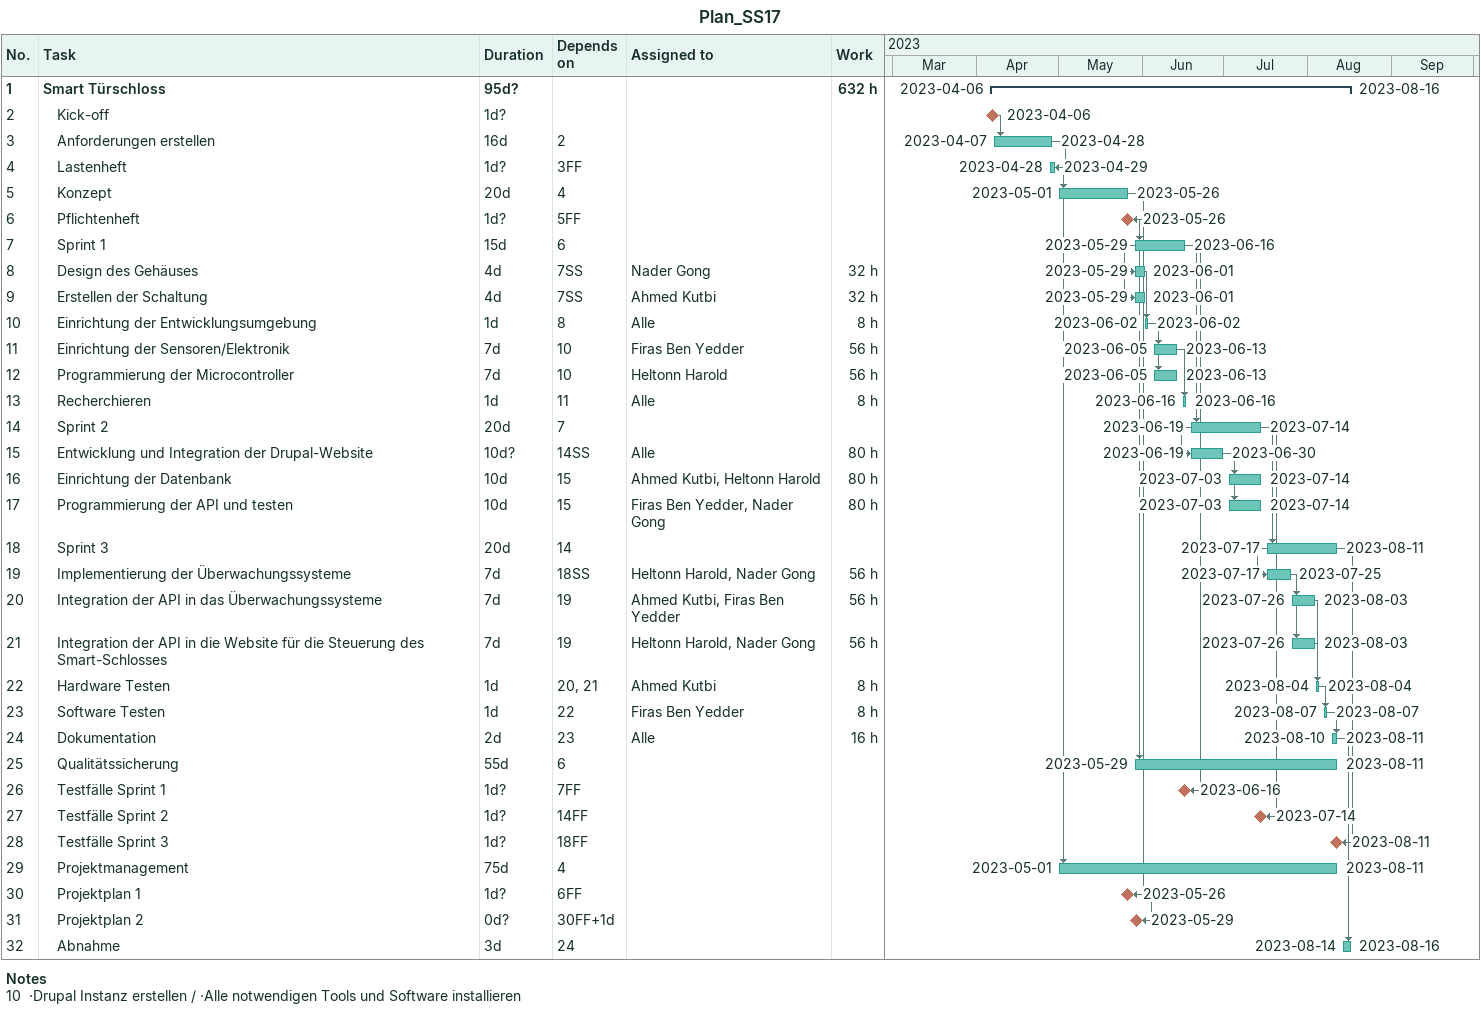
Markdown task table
Plan_SS17

| ID | Level | Task | Duration | Start | Finish | Predecessors | Resources | Work (h) |
|---|---|---|---|---|---|---|---|---|
| 1 | 1 | **Smart Türschloss** | 95d? | 2023-04-06 | 2023-08-16 |  |  | 632 |
| 2 | 2 | Kick-off | 1d? | 2023-04-06 | 2023-04-06 |  |  |  |
| 3 | 2 | Anforderungen erstellen | 16d | 2023-04-07 | 2023-04-28 | 2 |  |  |
| 4 | 2 | Lastenheft | 1d? | 2023-04-28 | 2023-04-29 | 3FF |  |  |
| 5 | 2 | Konzept | 20d | 2023-05-01 | 2023-05-26 | 4 |  |  |
| 6 | 2 | Pflichtenheft | 1d? | 2023-05-26 | 2023-05-26 | 5FF |  |  |
| 7 | 2 | Sprint 1 | 15d | 2023-05-29 | 2023-06-16 | 6 |  |  |
| 8 | 2 | Design des Gehäuses | 4d | 2023-05-29 | 2023-06-01 | 7SS | Nader Gong | 32 |
| 9 | 2 | Erstellen der Schaltung | 4d | 2023-05-29 | 2023-06-01 | 7SS | Ahmed Kutbi | 32 |
| 10 | 2 | Einrichtung der Entwicklungsumgebung | 1d | 2023-06-02 | 2023-06-02 | 8 | Alle | 8 |
| 11 | 2 | Einrichtung der Sensoren/Elektronik | 7d | 2023-06-05 | 2023-06-13 | 10 | Firas Ben Yedder | 56 |
| 12 | 2 | Programmierung der Microcontroller | 7d | 2023-06-05 | 2023-06-13 | 10 | Heltonn Harold | 56 |
| 13 | 2 | Recherchieren | 1d | 2023-06-16 | 2023-06-16 | 11 | Alle | 8 |
| 14 | 2 | Sprint 2 | 20d | 2023-06-19 | 2023-07-14 | 7 |  |  |
| 15 | 2 | Entwicklung und Integration der Drupal-Website | 10d? | 2023-06-19 | 2023-06-30 | 14SS | Alle | 80 |
| 16 | 2 | Einrichtung der Datenbank | 10d | 2023-07-03 | 2023-07-14 | 15 | Ahmed Kutbi, Heltonn Harold | 80 |
| 17 | 2 | Programmierung der API und testen | 10d | 2023-07-03 | 2023-07-14 | 15 | Firas Ben Yedder, Nader Gong | 80 |
| 18 | 2 | Sprint 3 | 20d | 2023-07-17 | 2023-08-11 | 14 |  |  |
| 19 | 2 | Implementierung der Überwachungssysteme | 7d | 2023-07-17 | 2023-07-25 | 18SS | Heltonn Harold, Nader Gong | 56 |
| 20 | 2 | Integration der API in das Überwachungssysteme | 7d | 2023-07-26 | 2023-08-03 | 19 | Ahmed Kutbi, Firas Ben Yedder | 56 |
| 21 | 2 | Integration der API in die Website für die Steuerung des Smart-Schlosses | 7d | 2023-07-26 | 2023-08-03 | 19 | Heltonn Harold, Nader Gong | 56 |
| 22 | 2 | Hardware Testen | 1d | 2023-08-04 | 2023-08-04 | 20, 21 | Ahmed Kutbi | 8 |
| 23 | 2 | Software Testen | 1d | 2023-08-07 | 2023-08-07 | 22 | Firas Ben Yedder | 8 |
| 24 | 2 | Dokumentation | 2d | 2023-08-10 | 2023-08-11 | 23 | Alle | 16 |
| 25 | 2 | Qualitätssicherung | 55d | 2023-05-29 | 2023-08-11 | 6 |  |  |
| 26 | 2 | Testfälle Sprint 1 | 1d? | 2023-06-16 | 2023-06-16 | 7FF |  |  |
| 27 | 2 | Testfälle Sprint 2 | 1d? | 2023-07-14 | 2023-07-14 | 14FF |  |  |
| 28 | 2 | Testfälle Sprint 3 | 1d? | 2023-08-11 | 2023-08-11 | 18FF |  |  |
| 29 | 2 | Projektmanagement | 75d | 2023-05-01 | 2023-08-11 | 4 |  |  |
| 30 | 2 | Projektplan 1 | 1d? | 2023-05-26 | 2023-05-26 | 6FF |  |  |
| 31 | 2 | Projektplan 2 | 0d? | 2023-05-29 | 2023-05-29 | 30FF+1d |  |  |
| 32 | 2 | Abnahme | 3d | 2023-08-14 | 2023-08-16 | 24 |  |  |

Notes
- 10: ·Drupal Instanz erstellen / ·Alle notwendigen Tools und Software installieren
